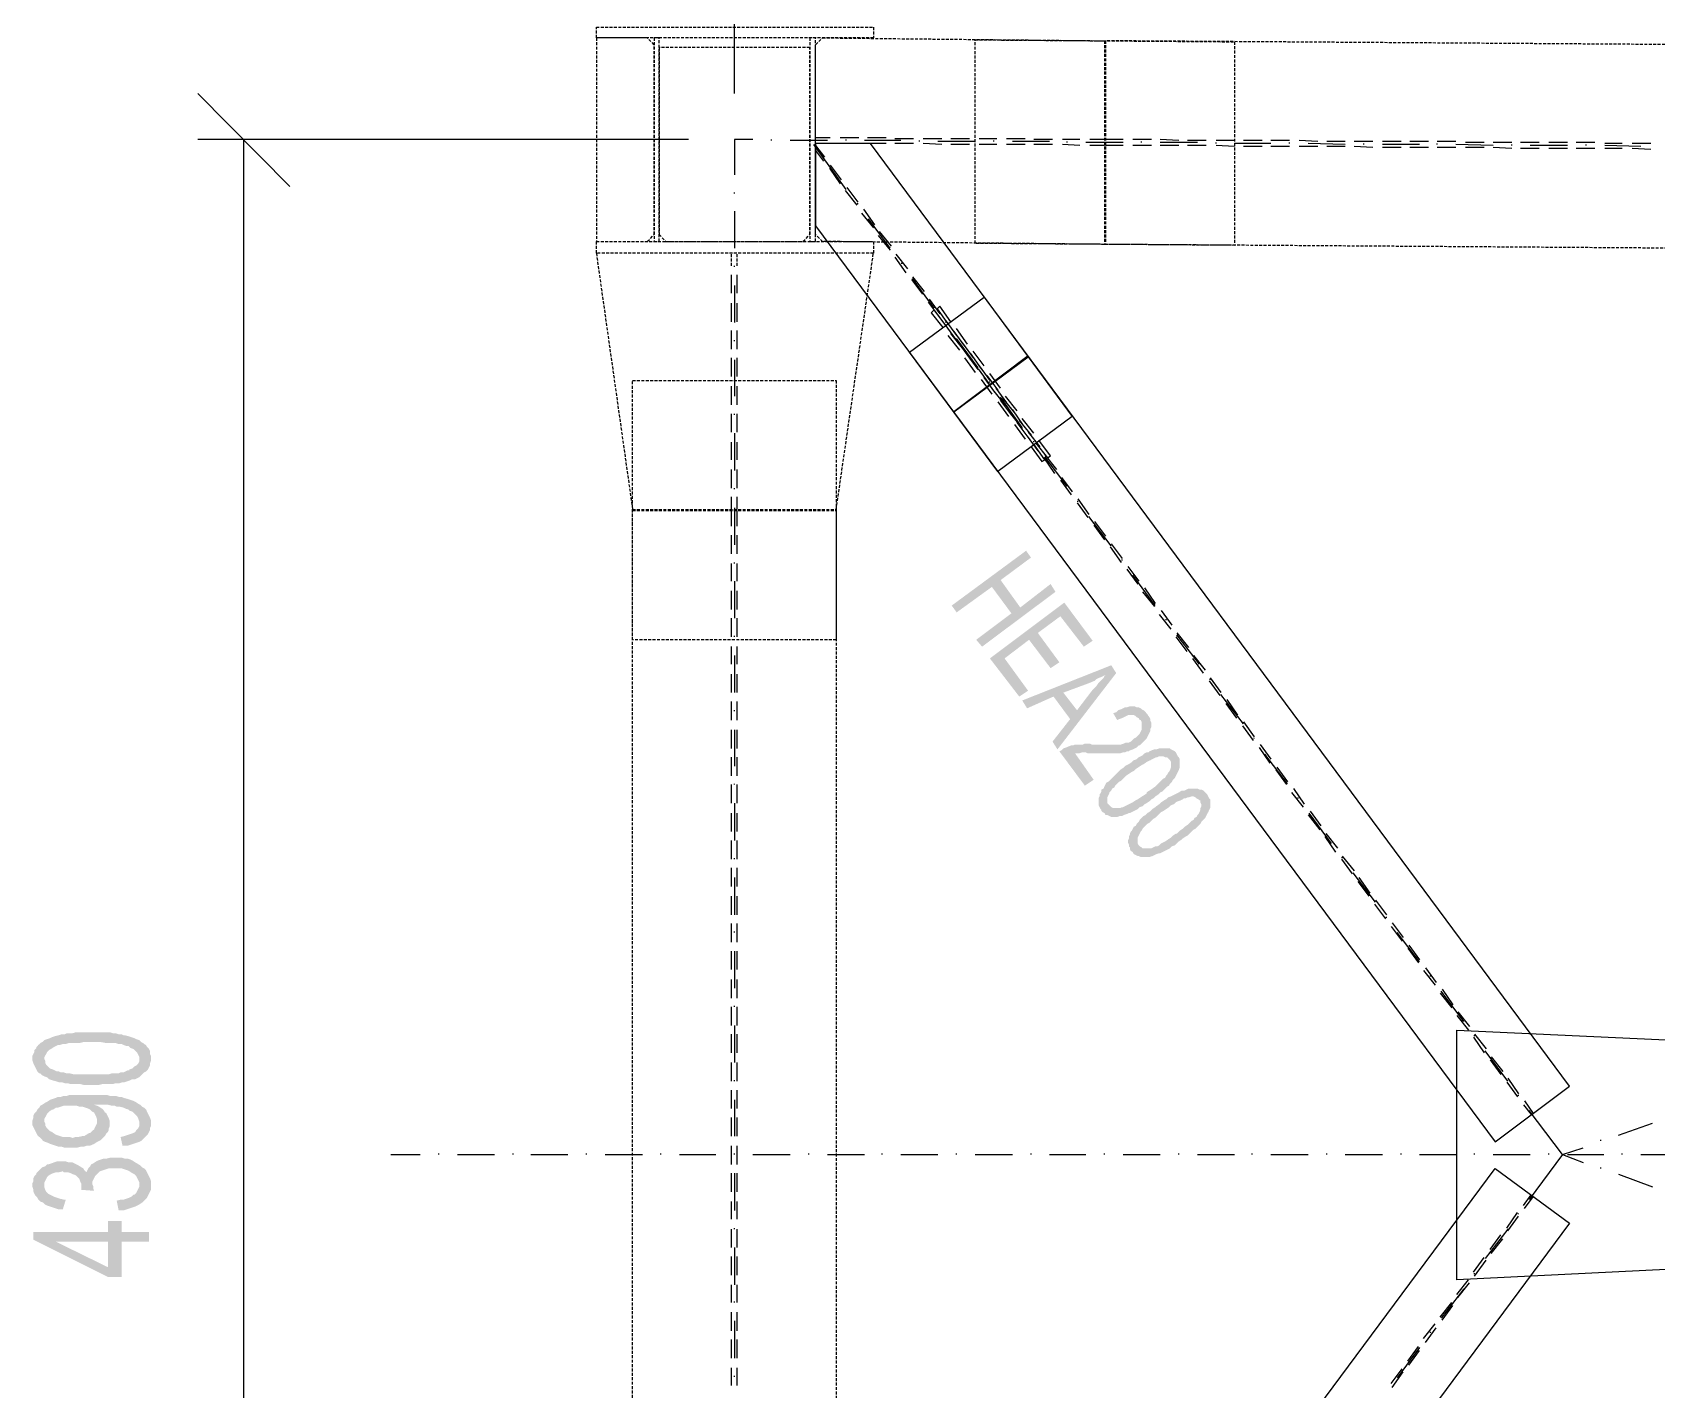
# Model space of a CAD drawing. Header units: metres. Extents: x 11 to 152679, y -40 to 137873.
# Drawn here: x 1571 to 5083, y 3442 to 6377 of the extents above; entities that cross this region are included whole.
import ezdxf

# ---------------------------------------------------------------- set-up
doc = ezdxf.new("R2010")
doc.units = ezdxf.units.M
doc.linetypes.add('HIDDEN', pattern=[9.525, 6.35, -3.175])
for name, color, linetype in [('CA3', 6, 'Continuous'), ('LAYER_1', 160, 'Continuous'), ('TR', 4, 'HIDDEN')]:
    doc.layers.add(name, color=color, linetype=linetype)

# ---------------------------------------------------------------- blocks, each defined once
blk = doc.blocks.new('CURVEPILONE')
at = {"layer": 'LAYER_1'}
for points in [[(-2636, 4203.3), (-2646.6, 4218.1), (-2807.4, 4099.5), (-2796.8, 4084.7), (-2720.6, 4139.8), (-2678.3, 4082.6), (-2701.6, 4154.6)], [(-2583.1, 4129.2), (-2593.6, 4146.1), (-2659.2, 4095.3), (-2701.6, 4154.6), (-2678.3, 4082.6), (-2754.5, 4025.5), (-2741.8, 4010.6)], [(-2502.6, 4023.3), (-2564, 4105.9), (-2724.9, 3985.2), (-2661.4, 3902.7), (-2642.3, 3915.4), (-2693.1, 3985.2), (-2640.2, 4025.5), (-2593.6, 3964.1), (-2574.6, 3976.8), (-2621.2, 4040.3), (-2572.5, 4076.3), (-2521.7, 4010.6)], [(-2451.8, 3953.5), (-2462.4, 3970.4), (-2655, 3894.2), (-2644.4, 3877.3), (-2587.3, 3902.7), (-2551.3, 3854), (-2566.1, 3911.2), (-2509, 3932.3), (-2504.7, 3934.4), (-2498.4, 3936.6), (-2494.1, 3940.8), (-2489.9, 3942.9), (-2483.6, 3945), (-2475.1, 3949.3)], [(-2451.8, 3953.5), (-2475.1, 3949.3), (-2477.2, 3947.1), (-2479.3, 3942.9), (-2483.6, 3938.7), (-2485.7, 3936.6), (-2489.9, 3932.3), (-2494.1, 3926), (-2498.4, 3921.7), (-2502.6, 3917.5), (-2536.5, 3873.1), (-2566.1, 3911.2), (-2551.3, 3854), (-2589.4, 3805.3), (-2578.8, 3788.4)], [(-2384.1, 3864.6), (-2386.2, 3866.7), (-2392.5, 3873.1), (-2396.8, 3875.2), (-2398.9, 3877.3), (-2403.1, 3879.4), (-2407.4, 3879.4), (-2411.6, 3881.5), (-2422.2, 3881.5), (-2428.5, 3879.4), (-2432.8, 3879.4), (-2437, 3877.3), (-2441.2, 3875.2), (-2447.6, 3873.1), (-2451.8, 3868.8), (-2458.2, 3866.7), (-2449.7, 3851.9), (-2445.5, 3854), (-2439.1, 3856.1), (-2430.7, 3860.4), (-2426.4, 3862.5), (-2413.7, 3862.5), (-2409.5, 3860.4), (-2407.4, 3858.2), (-2403.1, 3856.1), (-2401, 3851.9), (-2379.9, 3824.4), (-2377.7, 3828.6), (-2377.7, 3832.8), (-2375.6, 3837.1), (-2375.6, 3845.5), (-2377.7, 3849.8), (-2377.7, 3854), (-2379.9, 3858.2), (-2382, 3860.4)], [(-2379.9, 3824.4), (-2401, 3851.9), (-2398.9, 3851.9), (-2396.8, 3847.7), (-2396.8, 3830.7), (-2398.9, 3826.5), (-2401, 3822.3), (-2409.5, 3813.8), (-2413.7, 3811.7), (-2415.8, 3809.6), (-2420.1, 3805.3), (-2424.3, 3803.2), (-2430.7, 3803.2), (-2434.9, 3801.1), (-2441.2, 3799), (-2504.7, 3799), (-2509, 3801.1), (-2519.6, 3801.1), (-2523.8, 3799), (-2540.7, 3799), (-2545, 3796.9), (-2549.2, 3796.9), (-2555.5, 3794.7), (-2559.8, 3792.6), (-2566.1, 3790.5), (-2570.3, 3786.3), (-2574.6, 3784.2), (-2519.6, 3710.1), (-2500.5, 3722.8), (-2540.7, 3779.9), (-2532.2, 3779.9), (-2525.9, 3782), (-2517.4, 3782), (-2513.2, 3779.9), (-2443.4, 3779.9), (-2437, 3782), (-2432.8, 3782), (-2428.5, 3784.2), (-2424.3, 3784.2), (-2422.2, 3786.3), (-2415.8, 3788.4), (-2411.6, 3790.5), (-2407.4, 3792.6), (-2403.1, 3796.9), (-2401, 3796.9), (-2396.8, 3801.1), (-2394.7, 3803.2), (-2386.2, 3811.7), (-2384.1, 3815.9), (-2382, 3820.1)], [(-2320.6, 3777.8), (-2322.7, 3782), (-2324.8, 3784.2), (-2333.3, 3788.4), (-2335.4, 3790.5), (-2354.4, 3790.5), (-2335.4, 3765.1), (-2333.3, 3760.9), (-2333.3, 3750.3), (-2335.4, 3743.9), (-2337.5, 3739.7), (-2339.6, 3737.6), (-2341.7, 3733.4), (-2343.9, 3731.2), (-2346, 3727), (-2350.2, 3724.9), (-2358.7, 3716.4), (-2367.2, 3708), (-2373.5, 3703.7), (-2386.2, 3695.3), (-2386.2, 3693.1), (-2392.5, 3688.9), (-2405.3, 3680.4), (-2409.5, 3678.3), (-2415.8, 3674.1), (-2420.1, 3672), (-2428.5, 3667.7), (-2437, 3663.5), (-2439.1, 3663.5), (-2443.4, 3661.4), (-2458.2, 3661.4), (-2462.4, 3663.5), (-2464.5, 3665.6), (-2466.6, 3667.7), (-2487.8, 3691), (-2487.8, 3686.8), (-2489.9, 3682.6), (-2489.9, 3667.7), (-2487.8, 3663.5), (-2485.7, 3659.3), (-2483.6, 3657.2), (-2483.6, 3655), (-2481.4, 3652.9), (-2477.2, 3650.8), (-2475.1, 3646.6), (-2470.9, 3646.6), (-2462.4, 3642.3), (-2449.7, 3642.3), (-2443.4, 3644.5), (-2439.1, 3644.5), (-2434.9, 3646.6), (-2428.5, 3648.7), (-2424.3, 3650.8), (-2422.2, 3650.8), (-2418, 3652.9), (-2413.7, 3655), (-2409.5, 3657.2), (-2405.3, 3659.3), (-2401, 3663.5), (-2394.7, 3665.6), (-2390.4, 3669.9), (-2386.2, 3672), (-2379.9, 3676.2), (-2375.6, 3680.4), (-2371.4, 3682.6), (-2367.2, 3686.8), (-2360.8, 3691), (-2356.6, 3695.3), (-2352.3, 3697.4), (-2348.1, 3701.6), (-2346, 3703.7), (-2341.7, 3708), (-2337.5, 3710.1), (-2335.4, 3714.3), (-2331.2, 3718.5), (-2329.1, 3722.8), (-2324.8, 3727), (-2316.3, 3743.9), (-2314.2, 3750.3), (-2314.2, 3767.2), (-2316.3, 3771.5), (-2318.5, 3773.6)], [(-2354.4, 3790.5), (-2358.7, 3790.5), (-2365, 3788.4), (-2369.3, 3788.4), (-2375.6, 3786.3), (-2379.9, 3784.2), (-2382, 3782), (-2386.2, 3782), (-2390.4, 3779.9), (-2394.7, 3775.7), (-2403.1, 3771.5), (-2407.4, 3767.2), (-2413.7, 3765.1), (-2418, 3760.9), (-2424.3, 3756.6), (-2428.5, 3754.5), (-2432.8, 3752.4), (-2437, 3748.2), (-2443.4, 3743.9), (-2447.6, 3739.7), (-2456, 3731.2), (-2464.5, 3722.8), (-2468.8, 3718.5), (-2473, 3716.4), (-2477.2, 3708), (-2479.3, 3703.7), (-2483.6, 3701.6), (-2483.6, 3697.4), (-2485.7, 3693.1), (-2487.8, 3691), (-2466.6, 3667.7), (-2468.8, 3669.9), (-2470.9, 3672), (-2470.9, 3684.7), (-2468.8, 3688.9), (-2466.6, 3693.1), (-2466.6, 3695.3), (-2464.5, 3697.4), (-2462.4, 3699.5), (-2460.3, 3703.7), (-2456, 3705.8), (-2453.9, 3710.1), (-2445.5, 3718.5), (-2441.2, 3720.7), (-2437, 3724.9), (-2430.7, 3731.2), (-2418, 3739.7), (-2413.7, 3741.8), (-2409.5, 3746), (-2403.1, 3750.3), (-2396.8, 3754.5), (-2392.5, 3756.6), (-2386.2, 3760.9), (-2377.7, 3765.1), (-2365, 3771.5), (-2362.9, 3771.5), (-2358.7, 3773.6), (-2350.2, 3773.6), (-2346, 3771.5), (-2341.7, 3771.5), (-2335.4, 3765.1)], [(-2255, 3691), (-2257.1, 3693.1), (-2261.3, 3697.4), (-2263.4, 3699.5), (-2267.7, 3701.6), (-2271.9, 3701.6), (-2276.1, 3703.7), (-2288.8, 3703.7), (-2271.9, 3678.3), (-2269.8, 3678.3), (-2269.8, 3674.1), (-2267.7, 3669.9), (-2267.7, 3665.6), (-2269.8, 3661.4), (-2269.8, 3657.2), (-2271.9, 3652.9), (-2274, 3648.7), (-2276.1, 3646.6), (-2278.3, 3642.3), (-2282.5, 3640.2), (-2284.6, 3636), (-2288.8, 3633.9), (-2297.3, 3625.4), (-2303.7, 3621.2), (-2307.9, 3616.9), (-2314.2, 3612.7), (-2320.6, 3606.4), (-2322.7, 3606.4), (-2329.1, 3602.1), (-2333.3, 3597.9), (-2339.6, 3593.7), (-2346, 3589.4), (-2350.2, 3587.3), (-2354.4, 3585.2), (-2358.7, 3581), (-2362.9, 3578.8), (-2367.2, 3578.8), (-2375.6, 3574.6), (-2394.7, 3574.6), (-2396.8, 3576.7), (-2401, 3578.8), (-2403.1, 3581), (-2422.2, 3604.2), (-2424.3, 3600), (-2424.3, 3595.8), (-2426.4, 3591.5), (-2426.4, 3587.3), (-2424.3, 3583.1), (-2424.3, 3578.8), (-2422.2, 3576.7), (-2422.2, 3572.5), (-2420.1, 3568.3), (-2418, 3568.3), (-2415.8, 3566.1), (-2413.7, 3561.9), (-2409.5, 3559.8), (-2405.3, 3557.7), (-2403.1, 3557.7), (-2398.9, 3555.6), (-2379.9, 3555.6), (-2373.5, 3557.7), (-2365, 3561.9), (-2358.7, 3564), (-2356.6, 3564), (-2348.1, 3568.3), (-2339.6, 3572.5), (-2335.4, 3574.6), (-2331.2, 3578.8), (-2324.8, 3581), (-2316.3, 3589.4), (-2310, 3593.7), (-2307.9, 3595.8), (-2301.5, 3600), (-2297.3, 3602.1), (-2288.8, 3610.6), (-2284.6, 3614.8), (-2280.4, 3616.9), (-2276.1, 3621.2), (-2274, 3623.3), (-2269.8, 3627.5), (-2267.7, 3631.8), (-2259.2, 3640.2), (-2257.1, 3644.5), (-2255, 3648.7), (-2252.8, 3652.9), (-2250.7, 3657.2), (-2248.6, 3661.4), (-2248.6, 3680.4), (-2250.7, 3682.6), (-2252.8, 3686.8)], [(-2288.8, 3703.7), (-2295.2, 3703.7), (-2303.7, 3699.5), (-2310, 3699.5), (-2316.3, 3695.3), (-2324.8, 3691), (-2333.3, 3686.8), (-2339.6, 3684.7), (-2343.9, 3680.4), (-2348.1, 3678.3), (-2354.4, 3674.1), (-2358.7, 3669.9), (-2365, 3665.6), (-2367.2, 3663.5), (-2373.5, 3659.3), (-2377.7, 3655), (-2384.1, 3650.8), (-2388.3, 3646.6), (-2392.5, 3644.5), (-2401, 3636), (-2403.1, 3631.8), (-2407.4, 3627.5), (-2409.5, 3623.3), (-2413.7, 3621.2), (-2415.8, 3616.9), (-2418, 3612.7), (-2420.1, 3610.6), (-2422.2, 3606.4), (-2422.2, 3604.2), (-2403.1, 3581), (-2405.3, 3585.2), (-2405.3, 3597.9), (-2403.1, 3602.1), (-2401, 3606.4), (-2398.9, 3610.6), (-2396.8, 3612.7), (-2394.7, 3616.9), (-2384.1, 3627.5), (-2379.9, 3629.6), (-2375.6, 3633.9), (-2371.4, 3638.1), (-2365, 3642.3), (-2360.8, 3646.6), (-2354.4, 3652.9), (-2350.2, 3655), (-2337.5, 3663.5), (-2333.3, 3667.7), (-2326.9, 3669.9), (-2322.7, 3674.1), (-2318.5, 3676.2), (-2312.1, 3678.3), (-2307.9, 3680.4), (-2305.8, 3682.6), (-2301.5, 3682.6), (-2297.3, 3684.7), (-2295.2, 3684.7), (-2288.8, 3686.8), (-2284.6, 3686.8), (-2280.4, 3684.7), (-2278.3, 3682.6), (-2274, 3680.4), (-2271.9, 3678.3)], [(-4795, 3119.5), (-4795, 3115.3), (-4792.8, 3108.9), (-4784.4, 3092), (-4780.2, 3087.8), (-4778, 3087.8), (-4773.8, 3083.5), (-4769.6, 3081.4), (-4769.6, 3121.6), (-4767.5, 3125.9), (-4765.3, 3130.1), (-4763.2, 3134.3), (-4759, 3138.6), (-4754.7, 3140.7), (-4748.4, 3144.9), (-4739.9, 3149.2), (-4735.7, 3149.2), (-4729.4, 3151.3), (-4723, 3151.3), (-4716.6, 3153.4), (-4693.4, 3153.4), (-4684.9, 3155.5), (-4646.8, 3155.5), (-4636.2, 3153.4), (-4615, 3153.4), (-4608.7, 3151.3), (-4602.4, 3151.3), (-4598.1, 3149.2), (-4591.8, 3147), (-4587.5, 3147), (-4583.3, 3142.8), (-4576.9, 3140.7), (-4572.7, 3136.5), (-4568.5, 3132.2), (-4566.4, 3128), (-4564.2, 3123.8), (-4564.2, 3119.5), (-4562.1, 3081.4), (-4553.7, 3089.9), (-4549.4, 3092), (-4545.2, 3096.2), (-4541, 3104.7), (-4541, 3108.9), (-4538.8, 3115.3), (-4538.8, 3125.9), (-4541, 3130.1), (-4541, 3136.5), (-4543.1, 3140.7), (-4547.3, 3144.9), (-4549.4, 3149.2), (-4553.7, 3151.3), (-4555.8, 3153.4), (-4560, 3155.5), (-4564.2, 3159.7), (-4570.6, 3161.9), (-4574.8, 3164), (-4581.2, 3166.1), (-4587.5, 3168.2), (-4596, 3170.3), (-4598.1, 3170.3), (-4602.4, 3172.4), (-4608.7, 3172.4), (-4615, 3174.6), (-4621.4, 3174.6), (-4627.8, 3176.7), (-4701.8, 3176.7), (-4708.2, 3174.6), (-4720.9, 3174.6), (-4725.1, 3172.4), (-4731.5, 3172.4), (-4737.8, 3170.3), (-4746.3, 3168.2), (-4752.6, 3166.1), (-4756.9, 3164), (-4769.6, 3159.7), (-4773.8, 3155.5), (-4778, 3153.4), (-4782.3, 3149.2), (-4786.5, 3144.9), (-4786.5, 3142.8), (-4790.7, 3138.6), (-4790.7, 3134.3), (-4792.8, 3130.1), (-4795, 3125.9)], [(-4769.6, 3081.4), (-4763.2, 3079.3), (-4759, 3075.1), (-4752.6, 3073), (-4744.2, 3070.8), (-4737.8, 3068.7), (-4731.5, 3068.7), (-4725.1, 3066.6), (-4718.8, 3066.6), (-4712.4, 3064.5), (-4691.3, 3064.5), (-4682.8, 3062.4), (-4653.2, 3062.4), (-4644.7, 3064.5), (-4621.4, 3064.5), (-4615, 3066.6), (-4606.6, 3066.6), (-4600.2, 3068.7), (-4596, 3068.7), (-4589.7, 3070.8), (-4583.3, 3073), (-4579.1, 3075.1), (-4572.7, 3075.1), (-4564.2, 3079.3), (-4562.1, 3081.4), (-4564.2, 3119.5), (-4564.2, 3113.2), (-4566.4, 3108.9), (-4570.6, 3104.7), (-4574.8, 3102.6), (-4579.1, 3098.4), (-4585.4, 3096.2), (-4585.4, 3094.1), (-4589.7, 3094.1), (-4598.1, 3089.9), (-4604.5, 3089.9), (-4608.7, 3087.8), (-4623.5, 3087.8), (-4629.9, 3085.7), (-4706.1, 3085.7), (-4714.5, 3087.8), (-4720.9, 3087.8), (-4727.2, 3089.9), (-4733.6, 3089.9), (-4737.8, 3092), (-4742.1, 3092), (-4746.3, 3094.1), (-4750.5, 3096.2), (-4756.9, 3098.4), (-4765.3, 3106.8), (-4767.5, 3111), (-4767.5, 3115.3), (-4769.6, 3119.5)], [(-4795, 2981.9), (-4795, 2975.6), (-4792.8, 2971.4), (-4790.7, 2967.1), (-4788.6, 2962.9), (-4784.4, 2954.4), (-4775.9, 2946), (-4771.7, 2941.7), (-4769.6, 2984.1), (-4769.6, 2988.3), (-4765.3, 2996.8), (-4763.2, 3001), (-4759, 3005.2), (-4752.6, 3009.5), (-4750.5, 3009.5), (-4744.2, 3013.7), (-4739.9, 3013.7), (-4733.6, 3015.8), (-4727.2, 3017.9), (-4699.7, 3017.9), (-4693.4, 3015.8), (-4687, 3015.8), (-4680.7, 3013.7), (-4674.3, 3011.6), (-4670.1, 3009.5), (-4665.9, 3005.2), (-4661.6, 3003.1), (-4661.6, 3020), (-4632, 3020), (-4623.5, 3017.9), (-4617.2, 3017.9), (-4612.9, 3015.8), (-4606.6, 3015.8), (-4598.1, 3013.7), (-4593.9, 3011.6), (-4587.5, 3009.5), (-4585.4, 3007.3), (-4579.1, 3005.2), (-4570.6, 2996.8), (-4568.5, 2994.6), (-4566.4, 2990.4), (-4564.2, 2984.1), (-4564.2, 2979.8), (-4562.1, 3020), (-4566.4, 3022.2), (-4572.7, 3026.4), (-4576.9, 3028.5), (-4589.7, 3032.7), (-4598.1, 3034.9), (-4602.4, 3037), (-4608.7, 3037), (-4615, 3039.1), (-4627.8, 3039.1), (-4634.1, 3041.2), (-4714.5, 3041.2), (-4720.9, 3039.1), (-4727.2, 3039.1), (-4733.6, 3037), (-4739.9, 3037), (-4744.2, 3034.9), (-4750.5, 3032.7), (-4756.9, 3030.6), (-4763.2, 3026.4), (-4767.5, 3024.3), (-4773.8, 3020), (-4778, 3017.9), (-4780.2, 3013.7), (-4784.4, 3009.5), (-4786.5, 3005.2), (-4790.7, 3001), (-4792.8, 2996.8), (-4792.8, 2992.5), (-4795, 2986.2)], [(-4661.6, 3003.1), (-4659.5, 2998.9), (-4657.4, 2994.6), (-4655.3, 2988.3), (-4655.3, 2984.1), (-4651, 2941.7), (-4646.8, 2943.8), (-4642.6, 2948.1), (-4638.3, 2952.3), (-4636.2, 2956.5), (-4632, 2960.8), (-4629.9, 2965), (-4629.9, 2969.2), (-4627.8, 2973.5), (-4627.8, 2984.1), (-4629.9, 2990.4), (-4634.1, 2998.9), (-4636.2, 3003.1), (-4638.3, 3003.1), (-4640.5, 3007.3), (-4644.7, 3011.6), (-4651, 3015.8), (-4655.3, 3017.9), (-4661.6, 3020)], [(-4604.5, 2950.2), (-4600.2, 2931.1), (-4589.7, 2931.1), (-4576.9, 2935.4), (-4570.6, 2937.5), (-4564.2, 2939.6), (-4560, 2941.7), (-4553.7, 2948.1), (-4545.2, 2956.5), (-4541, 2965), (-4541, 2969.2), (-4538.8, 2973.5), (-4538.8, 2986.2), (-4541, 2992.5), (-4547.3, 3005.2), (-4549.4, 3009.5), (-4553.7, 3013.7), (-4557.9, 3015.8), (-4562.1, 3020), (-4564.2, 2979.8), (-4564.2, 2973.5), (-4566.4, 2969.2), (-4570.6, 2965), (-4572.7, 2960.8), (-4576.9, 2958.7), (-4589.7, 2954.4), (-4596, 2952.3)], [(-4771.7, 2941.7), (-4767.5, 2939.6), (-4761.1, 2937.5), (-4756.9, 2935.4), (-4750.5, 2933.3), (-4737.8, 2929), (-4731.5, 2929), (-4725.1, 2926.9), (-4699.7, 2926.9), (-4691.3, 2929), (-4684.9, 2929), (-4678.5, 2931.1), (-4672.2, 2931.1), (-4665.9, 2933.3), (-4661.6, 2935.4), (-4655.3, 2939.6), (-4651, 2941.7), (-4655.3, 2984.1), (-4655.3, 2979.8), (-4657.4, 2975.6), (-4659.5, 2971.4), (-4661.6, 2967.1), (-4665.9, 2962.9), (-4670.1, 2958.7), (-4672.2, 2958.7), (-4676.4, 2956.5), (-4682.8, 2952.3), (-4687, 2952.3), (-4695.5, 2950.2), (-4701.8, 2950.2), (-4708.2, 2948.1), (-4714.5, 2950.2), (-4729.4, 2950.2), (-4735.7, 2952.3), (-4742.1, 2954.4), (-4746.3, 2956.5), (-4752.6, 2960.8), (-4756.9, 2962.9), (-4761.1, 2967.1), (-4765.3, 2971.4), (-4767.5, 2975.6), (-4767.5, 2979.8), (-4769.6, 2984.1)], [(-4795, 2846.5), (-4795, 2842.2), (-4792.8, 2835.9), (-4792.8, 2831.7), (-4788.6, 2823.2), (-4784.4, 2819), (-4782.3, 2814.7), (-4778, 2810.5), (-4771.7, 2808.4), (-4769.6, 2846.5), (-4769.6, 2850.7), (-4765.3, 2859.2), (-4763.2, 2863.4), (-4759, 2867.6), (-4750.5, 2871.9), (-4744.2, 2874), (-4737.8, 2874), (-4729.4, 2876.1), (-4727.2, 2874), (-4718.8, 2874), (-4712.4, 2871.9), (-4708.2, 2869.8), (-4701.8, 2867.6), (-4697.6, 2863.4), (-4693.4, 2859.2), (-4691.3, 2852.8), (-4689.1, 2848.6), (-4689.1, 2840.1), (-4684.9, 2882.4), (-4689.1, 2884.6), (-4695.5, 2888.8), (-4703.9, 2893), (-4708.2, 2895.2), (-4716.6, 2895.2), (-4723, 2897.3), (-4742.1, 2897.3), (-4748.4, 2895.2), (-4754.7, 2893), (-4761.1, 2890.9), (-4763.2, 2890.9), (-4767.5, 2886.7), (-4773.8, 2884.6), (-4782.3, 2876.1), (-4786.5, 2871.9), (-4786.5, 2869.8), (-4790.7, 2865.5), (-4792.8, 2861.3), (-4792.8, 2854.9), (-4795, 2850.7)], [(-4689.1, 2835.9), (-4661.6, 2833.8), (-4663.7, 2840.1), (-4663.7, 2844.4), (-4665.9, 2848.6), (-4668, 2890.9), (-4670.1, 2886.7), (-4674.3, 2882.4), (-4676.4, 2878.2), (-4678.5, 2874), (-4682.8, 2878.2), (-4684.9, 2882.4), (-4689.1, 2840.1)], [(-4668, 2890.9), (-4665.9, 2848.6), (-4665.9, 2852.8), (-4663.7, 2857.1), (-4661.6, 2861.3), (-4659.5, 2865.5), (-4651, 2874), (-4648.9, 2876.1), (-4642.6, 2878.2), (-4629.9, 2882.4), (-4602.4, 2882.4), (-4596, 2880.3), (-4589.7, 2878.2), (-4585.4, 2876.1), (-4579.1, 2871.9), (-4574.8, 2869.8), (-4570.6, 2865.5), (-4568.5, 2861.3), (-4566.4, 2857.1), (-4564.2, 2852.8), (-4564.2, 2804.1), (-4557.9, 2808.4), (-4555.8, 2810.5), (-4547.3, 2819), (-4538.8, 2835.9), (-4538.8, 2854.9), (-4541, 2861.3), (-4547.3, 2874), (-4549.4, 2878.2), (-4553.7, 2882.4), (-4557.9, 2884.6), (-4562.1, 2888.8), (-4568.5, 2893), (-4572.7, 2895.2), (-4579.1, 2899.4), (-4583.3, 2901.5), (-4589.7, 2903.6), (-4596, 2903.6), (-4602.4, 2905.7), (-4625.6, 2905.7), (-4634.1, 2903.6), (-4640.5, 2903.6), (-4646.8, 2901.5), (-4653.2, 2899.4), (-4657.4, 2897.3), (-4663.7, 2893)], [(-4771.7, 2808.4), (-4767.5, 2804.1), (-4763.2, 2802), (-4756.9, 2799.9), (-4750.5, 2797.8), (-4737.8, 2793.5), (-4729.4, 2793.5), (-4723, 2814.7), (-4727.2, 2814.7), (-4735.7, 2816.8), (-4748.4, 2821.1), (-4756.9, 2825.3), (-4761.1, 2827.4), (-4765.3, 2831.7), (-4767.5, 2835.9), (-4769.6, 2842.2), (-4769.6, 2846.5)], [(-4612.9, 2812.6), (-4608.7, 2791.4), (-4598.1, 2791.4), (-4591.8, 2793.5), (-4579.1, 2797.8), (-4572.7, 2799.9), (-4564.2, 2804.1), (-4564.2, 2846.5), (-4564.2, 2842.2), (-4566.4, 2838), (-4568.5, 2833.8), (-4570.6, 2829.5), (-4574.8, 2825.3), (-4576.9, 2825.3), (-4581.2, 2821.1), (-4585.4, 2819), (-4591.8, 2816.8), (-4598.1, 2814.7), (-4604.5, 2814.7)], [(-4792.8, 2744.9), (-4792.8, 2727.9), (-4632, 2647.5), (-4602.4, 2647.5), (-4602.4, 2723.7), (-4543.1, 2723.7), (-4543.1, 2744.9), (-4602.4, 2744.9), (-4602.4, 2768.2), (-4632, 2768.2), (-4632, 2668.7), (-4744.2, 2723.7)], [(-4792.8, 2744.9), (-4744.2, 2723.7), (-4632, 2723.7), (-4632, 2668.7), (-4632, 2744.9)]]:
    blk.add_hatch(color=7, dxfattribs=at).paths.add_polyline_path(points, is_closed=False)
at = {"layer": 'CA3'}
for points in [[(-3101.6, 4920.8), (-1632.7, 2939.6), (-1471.8, 3060.3), (-2983.1, 5098.6), (-3101.6, 5098.6)], [(-1715.2, 3180.9), (-1029.4, 3149.2), (-1029.4, 2675), (-1715.2, 2641.2)], [(-3101.6, 901.3), (-1632.7, 2882.4), (-1471.8, 2763.9), (-2983.1, 725.6), (-3101.6, 723.5)]]:
    blk.add_lwpolyline(points, close=True, dxfattribs=at)
at = {"layer": 'LAYER_1', "color": 7}
for p, q in [((-3277.3, 5206.6), (-3277.3, 6053.2)), ((-4238.3, 5005.5), (-4437.2, 5206.6)), ((-3376.8, 5107.1), (-4437.2, 5107.1)), ((-4337.8, 717.1), (-4337.8, 5107.1)), ((-3196.9, 5104.9), (-3196.9, 5107.1)), ((-3076.2, 5104.9), (-3156.7, 5104.9)), ((-3036, 4999.1), (-3105.9, 5096.5)), ((-3069.9, 5111.3), (-3101.6, 5111.3)), ((-3069.9, 5098.6), (-3101.6, 5098.6)), ((-3101.6, 5094.4), (-3082.6, 5069)), ((-3008.5, 5111.3), (-3048.7, 5111.3)), ((-3008.5, 5098.6), (-3048.7, 5098.6)), ((-3036, 5104.9), (-3036, 5107.1)), ((-2917.5, 5104.9), (-2995.8, 5104.9)), ((-2949.2, 5111.3), (-2989.4, 5111.3)), ((-2949.2, 5098.6), (-2989.4, 5098.6)), ((-2890, 5109.2), (-2930.2, 5109.2)), ((-2890, 5098.6), (-2930.2, 5098.6)), ((-2877.3, 5102.8), (-2877.3, 5104.9)), ((-2828.6, 5109.2), (-2868.8, 5109.2)), ((-2828.6, 5096.5), (-2868.8, 5098.6)), ((-2756.6, 5102.8), (-2837.1, 5102.8)), ((-2769.3, 5109.2), (-2809.5, 5109.2)), ((-2769.3, 5096.5), (-2809.5, 5096.5)), ((-2710, 5109.2), (-2748.2, 5109.2)), ((-2710, 5096.5), (-2748.2, 5096.5)), ((-2716.4, 5102.8), (-2716.4, 5104.9)), ((-2648.7, 5109.2), (-2688.9, 5109.2)), ((-2648.7, 5096.5), (-2688.9, 5096.5)), ((-2595.8, 5102.8), (-2676.2, 5102.8)), ((-2589.4, 5107.1), (-2629.6, 5107.1)), ((-2589.4, 5096.5), (-2629.6, 5096.5)), ((-2530.1, 5107.1), (-2568.2, 5107.1)), ((-2530.1, 5094.4), (-2568.2, 5096.5)), ((-2557.7, 5100.7), (-2557.7, 5102.8)), ((-2437, 5100.7), (-2517.4, 5100.7)), ((-2477.2, 5107.1), (-2509, 5107.1)), ((-2477.2, 5094.4), (-2509, 5094.4)), ((-2437, 5107.1), (-2475.1, 5107.1)), ((-2437, 5094.4), (-2475.1, 5094.4)), ((-2375.6, 5107.1), (-2415.8, 5107.1)), ((-2375.6, 5094.4), (-2415.8, 5094.4)), ((-2396.8, 5100.7), (-2396.8, 5102.8)), ((-2316.3, 5104.9), (-2356.6, 5107.1)), ((-2276.1, 5100.7), (-2356.6, 5100.7)), ((-2316.3, 5094.4), (-2356.6, 5094.4)), ((-2257.1, 5104.9), (-2297.3, 5104.9)), ((-2257.1, 5094.4), (-2297.3, 5094.4)), ((-2195.7, 5104.9), (-2235.9, 5104.9)), ((-2235.9, 5098.6), (-2235.9, 5100.7)), ((-2195.7, 5092.3), (-2235.9, 5094.4)), ((-2117.4, 5098.6), (-2195.7, 5098.6)), ((-2136.4, 5104.9), (-2176.6, 5104.9)), ((-2136.4, 5092.3), (-2176.6, 5092.3)), ((-2077.2, 5104.9), (-2117.4, 5104.9)), ((-2077.2, 5092.3), (-2117.4, 5092.3)), ((-2077.2, 5098.6), (-2077.2, 5100.7)), ((-2015.8, 5102.8), (-2056, 5104.9)), ((-2015.8, 5092.3), (-2056, 5092.3)), ((-1956.5, 5096.5), (-2036.9, 5098.6)), ((-1956.5, 5102.8), (-1996.7, 5102.8)), ((-1956.5, 5092.3), (-1996.7, 5092.3)), ((-1897.2, 5102.8), (-1937.5, 5102.8)), ((-1897.2, 5090.1), (-1937.5, 5092.3)), ((-1916.3, 5096.5), (-1916.3, 5098.6)), ((-1835.9, 5102.8), (-1876.1, 5102.8)), ((-1795.7, 5096.5), (-1876.1, 5096.5)), ((-1776.6, 5102.8), (-1816.8, 5102.8)), ((-1717.3, 5102.8), (-1757.5, 5102.8)), ((-1757.5, 5096.5), (-1757.5, 5098.6)), ((-1636.9, 5094.4), (-1717.3, 5096.5)), ((-1656, 5100.7), (-1696.2, 5100.7)), ((-1596.7, 5100.7), (-1636.9, 5100.7)), ((-1596.7, 5094.4), (-1596.7, 5096.5)), ((-1537.4, 5100.7), (-1577.6, 5100.7)), ((-1476, 5094.4), (-1556.5, 5094.4)), ((-1476, 5100.7), (-1516.3, 5100.7)), ((-1416.8, 5100.7), (-1457, 5100.7)), ((-1435.8, 5094.4), (-1435.8, 5096.5)), ((-1357.5, 5098.6), (-1395.6, 5098.6)), ((-1317.3, 5092.3), (-1395.6, 5094.4)), ((-1296.1, 5098.6), (-1336.3, 5098.6)), ((-3101.6, 5083.8), (-3084.7, 5060.5)), ((-1835.9, 5090.1), (-1876.1, 5090.1)), ((-1776.6, 5090.1), (-1816.8, 5090.1)), ((-1717.3, 5090.1), (-1757.5, 5090.1)), ((-1656, 5090.1), (-1696.2, 5090.1)), ((-1596.7, 5088), (-1636.9, 5090.1)), ((-1537.4, 5088), (-1577.6, 5088)), ((-1476, 5088), (-1516.3, 5088)), ((-1416.8, 5088), (-1457, 5088)), ((-1357.5, 5088), (-1395.6, 5088)), ((-1296.1, 5085.9), (-1336.3, 5088)), ((-3072, 5045.7), (-3048.7, 5011.8)), ((-3069.9, 5052), (-3046.6, 5020.3)), ((-3277.3, 4990.7), (-3277.3, 4992.8)), ((-3038.1, 4997), (-3012.7, 4965.3)), ((-3033.9, 5003.4), (-3010.6, 4971.6)), ((-3277.3, 4952.6), (-3277.3, 4872.1)), ((-3010.6, 4967.4), (-3010.6, 4969.5)), ((-2997.9, 4956.8), (-2974.6, 4922.9)), ((-3002.2, 4948.3), (-2976.7, 4916.6)), ((-2940.8, 4872.1), (-2987.3, 4935.6)), ((-2966.2, 4899.6), (-2940.8, 4867.9)), ((-2964.1, 4908.1), (-2938.7, 4876.4)), ((-2930.2, 4853.1), (-2906.9, 4819.2)), ((-2928.1, 4859.4), (-2902.7, 4827.7)), ((-3283.7, 4774.8), (-3283.7, 4815)), ((-3271, 4774.8), (-3271, 4815)), ((-2915.4, 4838.3), (-2915.4, 4840.4)), ((-2892.1, 4810.7), (-2866.7, 4779)), ((-3277.3, 4791.7), (-3277.3, 4711.3)), ((-2894.2, 4804.4), (-2870.9, 4772.6)), ((-2845.5, 4743), (-2892.1, 4806.5)), ((-3283.7, 4713.4), (-3283.7, 4753.6)), ((-3271, 4713.4), (-3271, 4753.6)), ((-2858.2, 4755.7), (-2834.9, 4724)), ((-2856.1, 4762.1), (-2832.8, 4730.3)), ((-2839.2, 4740.9), (-2815.9, 4709.1)), ((-2851.9, 4732.4), (-2826.5, 4700.7)), ((-2822.2, 4707), (-2798.9, 4675.3)), ((-2820.1, 4715.5), (-2796.8, 4683.7)), ((-2820.1, 4711.3), (-2820.1, 4713.4)), ((-3283.7, 4654.1), (-3283.7, 4694.3)), ((-3277.3, 4671), (-3277.3, 4673.2)), ((-3271, 4654.1), (-3271, 4694.3)), ((-2815.9, 4683.7), (-2790.5, 4652)), ((-2784.1, 4656.2), (-2809.5, 4688)), ((-2803.2, 4692.2), (-2779.9, 4660.5)), ((-2773.5, 4664.7), (-2796.8, 4698.5)), ((-2750.3, 4613.9), (-2796.8, 4677.4)), ((-2786.3, 4658.3), (-2763, 4626.6)), ((-2784.1, 4666.8), (-2760.9, 4635.1)), ((-2750.3, 4609.7), (-2773.5, 4641.4)), ((-2767.2, 4645.6), (-2743.9, 4611.8)), ((-2737.6, 4618.1), (-2760.9, 4649.9)), ((-3283.7, 4594.8), (-3283.7, 4635.1)), ((-3277.3, 4630.8), (-3277.3, 4552.5)), ((-3271, 4594.8), (-3271, 4635.1)), ((-2779.9, 4635.1), (-2756.6, 4603.3)), ((-2750.3, 4611.8), (-2727, 4580)), ((-2748.2, 4618.1), (-2724.9, 4586.4)), ((-2701.6, 4569.4), (-2724.9, 4601.2)), ((-3283.7, 4533.5), (-3283.7, 4573.7)), ((-3271, 4533.5), (-3271, 4573.7)), ((-2743.9, 4588.5), (-2720.6, 4556.7)), ((-2714.3, 4561), (-2737.6, 4592.7)), ((-2731.2, 4597), (-2707.9, 4565.2)), ((-2724.9, 4582.1), (-2724.9, 4584.3)), ((-2712.2, 4569.4), (-2688.9, 4537.7)), ((-2716.4, 4563.1), (-2691, 4531.3)), ((-2707.9, 4539.8), (-2684.7, 4508.1)), ((-2655, 4484.8), (-2701.6, 4550.4)), ((-2678.3, 4512.3), (-2701.6, 4544)), ((-2697.4, 4548.3), (-2671.9, 4516.5)), ((-2665.6, 4520.8), (-2691, 4552.5)), ((-3283.7, 4474.2), (-3283.7, 4514.4)), ((-3277.3, 4512.3), (-3277.3, 4514.4)), ((-3271, 4474.2), (-3271, 4514.4)), ((-2680.4, 4514.4), (-2655, 4482.7)), ((-2676.2, 4522.9), (-2652.9, 4489)), ((-2642.3, 4463.6), (-2665.6, 4495.4)), ((-2661.4, 4499.6), (-2636, 4467.8)), ((-2629.6, 4472.1), (-2655, 4503.8)), ((-3277.3, 4472.1), (-3277.3, 4391.6)), ((-2671.9, 4491.1), (-2648.7, 4459.4)), ((-2644.4, 4465.7), (-2621.2, 4434)), ((-2642.3, 4474.2), (-2616.9, 4442.4)), ((-3283.7, 4414.9), (-3283.7, 4453)), ((-3271, 4414.9), (-3271, 4453)), ((-2629.6, 4453), (-2629.6, 4455.1)), ((-2606.3, 4425.5), (-2580.9, 4393.8)), ((-3283.7, 4353.5), (-3283.7, 4393.8)), ((-3271, 4353.5), (-3271, 4393.8)), ((-2608.5, 4419.2), (-2585.2, 4385.3)), ((-2557.7, 4357.8), (-2606.3, 4421.3)), ((-2572.5, 4370.5), (-2549.2, 4338.7)), ((-2570.3, 4376.8), (-2547.1, 4345.1)), ((-3283.7, 4307), (-3283.7, 4334.5)), ((-3277.3, 4351.4), (-3277.3, 4353.5)), ((-3271, 4307), (-3271, 4334.5)), ((-2536.5, 4321.8), (-2513.2, 4290)), ((-2534.4, 4330.3), (-2511.1, 4296.4)), ((-2534.4, 4323.9), (-2534.4, 4326)), ((-3283.7, 4271), (-3283.7, 4304.9)), ((-3277.3, 4311.2), (-3277.3, 4230.8)), ((-3271, 4271), (-3271, 4304.9)), ((-2462.4, 4228.7), (-2511.1, 4292.2)), ((-3283.7, 4211.7), (-3283.7, 4251.9)), ((-3271, 4211.7), (-3271, 4251.9)), ((-2500.5, 4273.1), (-2477.2, 4241.4)), ((-2498.4, 4281.6), (-2475.1, 4249.8)), ((-2464.5, 4226.5), (-2441.2, 4192.7)), ((-2462.4, 4232.9), (-2439.1, 4201.1)), ((-3283.7, 4152.4), (-3283.7, 4190.6)), ((-3277.3, 4190.6), (-3277.3, 4192.7)), ((-3271, 4152.4), (-3271, 4190.6)), ((-2439.1, 4196.9), (-2439.1, 4199)), ((-2426.4, 4184.2), (-2403.1, 4152.4)), ((-3277.3, 4152.4), (-3277.3, 4072)), ((-2428.5, 4177.9), (-2405.3, 4146.1)), ((-2367.2, 4099.5), (-2415.8, 4165.2)), ((-3283.7, 4091.1), (-3283.7, 4131.3)), ((-3271, 4091.1), (-3271, 4131.3)), ((-2394.7, 4129.2), (-2369.3, 4097.4)), ((-2390.4, 4137.6), (-2367.2, 4103.8)), ((-2358.7, 4080.5), (-2333.3, 4048.7)), ((-2354.4, 4089), (-2331.2, 4057.2)), ((-3283.7, 4031.8), (-3283.7, 4072)), ((-3271, 4031.8), (-3271, 4072)), ((-2343.9, 4067.8), (-2343.9, 4069.9)), ((-2320.6, 4040.3), (-2295.2, 4008.5)), ((-3283.7, 3972.5), (-3283.7, 4010.6)), ((-3277.3, 4031.8), (-3277.3, 4033.9)), ((-3271, 3972.5), (-3271, 4010.6)), ((-2322.7, 4031.8), (-2299.4, 4000.1)), ((-2271.9, 3972.5), (-2320.6, 4036)), ((-3277.3, 3991.6), (-3277.3, 3911.2)), ((-2286.7, 3985.2), (-2263.4, 3953.5)), ((-2284.6, 3991.6), (-2259.2, 3959.8)), ((-3283.7, 3911.2), (-3283.7, 3951.4)), ((-3271, 3911.2), (-3271, 3951.4)), ((-2250.7, 3936.6), (-2227.5, 3904.8)), ((-2248.6, 3942.9), (-2225.3, 3911.2)), ((-2248.6, 3938.7), (-2248.6, 3940.8)), ((-2176.6, 3843.4), (-2225.3, 3906.9)), ((-3283.7, 3851.9), (-3283.7, 3892.1)), ((-3277.3, 3870.9), (-3277.3, 3873.1)), ((-3271, 3851.9), (-3271, 3892.1)), ((-2214.7, 3887.9), (-2191.5, 3856.1)), ((-2212.6, 3896.3), (-2189.4, 3862.5)), ((-3283.7, 3790.5), (-3283.7, 3830.7)), ((-3277.3, 3830.7), (-3277.3, 3752.4)), ((-3271, 3790.5), (-3271, 3830.7)), ((-2178.8, 3839.2), (-2155.5, 3807.4)), ((-2176.6, 3847.7), (-2153.4, 3815.9)), ((-2153.4, 3811.7), (-2153.4, 3813.8)), ((-2142.8, 3792.6), (-2119.5, 3758.8)), ((-2140.7, 3799), (-2117.4, 3767.2)), ((-3283.7, 3731.2), (-3283.7, 3771.5)), ((-3271, 3731.2), (-3271, 3771.5)), ((-2081.4, 3714.3), (-2130.1, 3777.8)), ((-2106.8, 3743.9), (-2083.5, 3712.2)), ((-2104.7, 3750.3), (-2081.4, 3718.5)), ((-3283.7, 3672), (-3283.7, 3712.2)), ((-3277.3, 3712.2), (-3277.3, 3714.3)), ((-3271, 3672), (-3271, 3712.2)), ((-2072.9, 3695.3), (-2047.5, 3663.5)), ((-2068.7, 3703.7), (-2045.4, 3669.9)), ((-3277.3, 3672), (-3277.3, 3591.5)), ((-2058.1, 3682.6), (-2058.1, 3684.7)), ((-2032.7, 3655), (-2009.4, 3623.3)), ((-3283.7, 3610.6), (-3283.7, 3650.8)), ((-3271, 3610.6), (-3271, 3650.8)), ((-2036.9, 3646.6), (-2011.6, 3614.8)), ((-1986.2, 3585.2), (-2034.8, 3650.8)), ((-3283.7, 3551.3), (-3283.7, 3591.5)), ((-3271, 3551.3), (-3271, 3591.5)), ((-2001, 3600), (-1977.7, 3566.1)), ((-1998.8, 3606.4), (-1973.5, 3574.6)), ((-3277.3, 3551.3), (-3277.3, 3553.4)), ((-1965, 3551.3), (-1941.7, 3519.6)), ((-1962.9, 3557.7), (-1937.5, 3525.9)), ((-1962.9, 3553.4), (-1962.9, 3555.6)), ((-3283.7, 3492.1), (-3283.7, 3532.3)), ((-3271, 3492.1), (-3271, 3532.3)), ((-1890.9, 3458.2), (-1939.6, 3521.7)), ((-3277.3, 3511.1), (-3277.3, 3430.7)), ((-1929, 3502.6), (-1905.7, 3470.9)), ((-1926.9, 3511.1), (-1903.6, 3477.2)), ((-3283.7, 3430.7), (-3283.7, 3470.9)), ((-3271, 3430.7), (-3271, 3470.9)), ((-1893, 3454), (-1869.7, 3422.2)), ((-1890.9, 3462.4), (-1867.6, 3430.7)), ((-3283.7, 3371.4), (-3283.7, 3411.6)), ((-3271, 3371.4), (-3271, 3411.6)), ((-1867.6, 3424.3), (-1867.6, 3426.4)), ((-1854.9, 3413.7), (-1831.6, 3382)), ((-3277.3, 3392.6), (-3277.3, 3394.7)), ((-1857, 3405.3), (-1833.8, 3373.5)), ((-1795.7, 3329.1), (-1844.3, 3392.6)), ((-3283.7, 3312.1), (-3283.7, 3352.4)), ((-3277.3, 3352.4), (-3277.3, 3271.9)), ((-3271, 3312.1), (-3271, 3352.4)), ((-1821, 3358.7), (-1797.8, 3327)), ((-1818.9, 3365.1), (-1795.7, 3333.3)), ((-1787.2, 3310), (-1761.8, 3278.3)), ((-1783, 3316.4), (-1759.7, 3284.6)), ((-3283.7, 3250.8), (-3283.7, 3291)), ((-3271, 3250.8), (-3271, 3291)), ((-1772.4, 3297.3), (-1772.4, 3299.4)), ((-1747, 3269.8), (-1723.7, 3235.9)), ((-3283.7, 3191.5), (-3283.7, 3231.7)), ((-3277.3, 3231.7), (-3277.3, 3233.8)), ((-3271, 3191.5), (-3271, 3231.7)), ((-1751.2, 3261.3), (-1725.8, 3229.6)), ((-1700.4, 3199.9), (-1749.1, 3265.6)), ((-1715.2, 3212.7), (-1689.8, 3180.9)), ((-1713.1, 3221.1), (-1687.7, 3189.4)), ((-3283.7, 3132.2), (-3283.7, 3172.4)), ((-3277.3, 3191.5), (-3277.3, 3111)), ((-3271, 3132.2), (-3271, 3172.4)), ((-1679.2, 3166.1), (-1656, 3132.2)), ((-1677.1, 3172.4), (-1651.7, 3140.7)), ((-1677.1, 3168.2), (-1677.1, 3170.3)), ((-1605.2, 3070.8), (-1653.8, 3136.5)), ((-3283.7, 3070.8), (-3283.7, 3111)), ((-3271, 3070.8), (-3271, 3111)), ((-1643.3, 3117.4), (-1620, 3085.7)), ((-1641.1, 3123.8), (-1615.7, 3092)), ((-3277.3, 3070.8), (-3277.3, 3073)), ((-1607.3, 3068.7), (-1584, 3037)), ((-1605.2, 3077.2), (-1581.9, 3043.3)), ((-3283.7, 3011.6), (-3283.7, 3051.8)), ((-3277.3, 3030.6), (-3277.3, 2952.3)), ((-3271, 3011.6), (-3271, 3051.8)), ((-1581.9, 3039.1), (-1581.9, 3041.2)), ((-1571.3, 3020), (-1554.4, 2998.9)), ((-1569.2, 3028.5), (-1550.1, 3001)), ((-3283.7, 2952.3), (-3283.7, 2992.5)), ((-3271, 2952.3), (-3271, 2992.5)), ((-1486.6, 2912.1), (-1558.6, 3007.3)), ((-1366, 2954.4), (-1291.9, 2979.8)), ((-3283.7, 2890.9), (-3283.7, 2931.1)), ((-3271, 2890.9), (-3271, 2931.1)), ((-1486.6, 2912.1), (-1442.2, 2926.9)), ((-1404.1, 2941.7), (-1404.1, 2943.8)), ((-4020.3, 2912.1), (-3956.8, 2912.1)), ((-3916.6, 2912.1), (-3916.6, 2914.2)), ((-3876.3, 2912.1), (-3795.9, 2912.1)), ((-3755.7, 2912.1), (-3755.7, 2914.2)), ((-3717.6, 2912.1), (-3637.2, 2912.1)), ((-3596.9, 2912.1), (-3596.9, 2914.2)), ((-3556.7, 2912.1), (-3476.3, 2912.1)), ((-3436.1, 2912.1), (-3436.1, 2914.2)), ((-3395.9, 2912.1), (-3317.5, 2912.1)), ((-3277.3, 2912.1), (-3277.3, 2914.2)), ((-3277.3, 2912.1), (-3277.3, 2914.2)), ((-3237.1, 2912.1), (-3156.7, 2912.1)), ((-3116.4, 2912.1), (-3116.4, 2914.2)), ((-3076.2, 2912.1), (-2995.8, 2912.1)), ((-2957.7, 2912.1), (-2957.7, 2914.2)), ((-2917.5, 2912.1), (-2837.1, 2912.1)), ((-2796.8, 2912.1), (-2796.8, 2914.2)), ((-2756.6, 2912.1), (-2676.2, 2912.1)), ((-2636, 2912.1), (-2636, 2914.2)), ((-2595.8, 2912.1), (-2517.4, 2912.1)), ((-2477.2, 2912.1), (-2477.2, 2914.2)), ((-2437, 2912.1), (-2356.6, 2912.1)), ((-2316.3, 2912.1), (-2316.3, 2914.2)), ((-2276.1, 2912.1), (-2195.7, 2912.1)), ((-2157.6, 2912.1), (-2157.6, 2914.2)), ((-2117.4, 2912.1), (-2036.9, 2912.1)), ((-1996.7, 2912.1), (-1996.7, 2914.2)), ((-1956.5, 2912.1), (-1876.1, 2912.1)), ((-1835.9, 2912.1), (-1835.9, 2914.2)), ((-1795.7, 2912.1), (-1717.3, 2912.1)), ((-1677.1, 2912.1), (-1677.1, 2914.2)), ((-1636.9, 2912.1), (-1556.5, 2912.1)), ((-1486.6, 2912.1), (-1558.6, 2814.7)), ((-1516.3, 2912.1), (-1516.3, 2914.2)), ((-1486.6, 2912.1), (-1442.2, 2895.2)), ((-1476, 2912.1), (-1397.7, 2912.1)), ((-1404.1, 2882.4), (-1404.1, 2884.6)), ((-1357.5, 2912.1), (-1357.5, 2914.2)), ((-1317.3, 2912.1), (-1236.9, 2912.1)), ((-3283.7, 2831.7), (-3283.7, 2871.9)), ((-3277.3, 2871.9), (-3277.3, 2791.4)), ((-3271, 2831.7), (-3271, 2871.9)), ((-1366, 2869.8), (-1291.9, 2842.2)), ((-3283.7, 2772.4), (-3283.7, 2810.5)), ((-3271, 2772.4), (-3271, 2810.5)), ((-1571.3, 2802), (-1554.4, 2825.3)), ((-1569.2, 2795.7), (-1550.1, 2821.1)), ((-1607.3, 2753.3), (-1584, 2787.2)), ((-1605.2, 2747), (-1581.9, 2778.7)), ((-1581.9, 2783), (-1581.9, 2785.1)), ((-3283.7, 2711), (-3283.7, 2751.2)), ((-3277.3, 2751.2), (-3277.3, 2753.3)), ((-3271, 2711), (-3271, 2751.2)), ((-1605.2, 2751.2), (-1653.8, 2687.7)), ((-3277.3, 2711), (-3277.3, 2630.6)), ((-1643.3, 2706.8), (-1620, 2738.5)), ((-1641.1, 2698.3), (-1615.7, 2730.1)), ((-3283.7, 2651.7), (-3283.7, 2692)), ((-3271, 2651.7), (-3271, 2692)), ((-1679.2, 2658.1), (-1656, 2689.8)), ((-1677.1, 2649.6), (-1651.7, 2683.5)), ((-1715.2, 2609.4), (-1689.8, 2641.2)), ((-1713.1, 2603.1), (-1687.7, 2634.8)), ((-1677.1, 2653.9), (-1677.1, 2656)), ((-3283.7, 2592.5), (-3283.7, 2630.6)), ((-3271, 2592.5), (-3271, 2630.6)), ((-1700.4, 2622.1), (-1749.1, 2558.6)), ((-3283.7, 2531.1), (-3283.7, 2571.3)), ((-3277.3, 2592.5), (-3277.3, 2594.6)), ((-3271, 2531.1), (-3271, 2571.3)), ((-1751.2, 2560.7), (-1725.8, 2592.5)), ((-1747, 2554.4), (-1723.7, 2586.1)), ((-3277.3, 2552.3), (-3277.3, 2471.8)), ((-1787.2, 2514.2), (-1761.8, 2545.9)), ((-1783, 2505.7), (-1759.7, 2537.4)), ((-1772.4, 2526.9), (-1772.4, 2529)), ((-3283.7, 2471.8), (-3283.7, 2512)), ((-3271, 2471.8), (-3271, 2512)), ((-1795.7, 2495.1), (-1844.3, 2429.5)), ((-1821, 2465.5), (-1797.8, 2497.2)), ((-1818.9, 2457), (-1795.7, 2488.8)), ((-3283.7, 2412.6), (-3283.7, 2450.7)), ((-3277.3, 2431.6), (-3277.3, 2433.7)), ((-3271, 2412.6), (-3271, 2450.7)), ((-1857, 2416.8), (-1833.8, 2448.5)), ((-1854.9, 2408.3), (-1831.6, 2442.2))]:
    blk.add_line(p, q, dxfattribs=at)
for points in [[(-3237.1, 5107.1), (-3277.3, 5107.1), (-3277.3, 5030.9)], [(-2809.5, 4713.4), (-2832.8, 4747.2), (-2839.2, 4740.9)], [(-2820.1, 4704.9), (-2845.5, 4738.8), (-2851.9, 4732.4)], [(-2642.3, 4639.3), (-2803.2, 4518.6), (-2642.3, 4637.2)], [(-2636, 4442.4), (-2612.7, 4410.7), (-2606.3, 4414.9), (-2629.6, 4448.8)], [(-2625.4, 4450.9), (-2600, 4419.2), (-2593.6, 4423.4), (-2619, 4457.3)]]:
    blk.add_lwpolyline(points, dxfattribs=at)
blk.add_lwpolyline([(-2898.4, 4647.8), (-2737.6, 4766.3), (-2547.1, 4508.1), (-2707.9, 4389.5)], close=True, dxfattribs=at)
at = {"layer": 'TR'}
for p, q in [((-2475.1, 5320.9), (-2475.1, 4880.6)), ((4725.8, 5272.2), (-2475.1, 5320.9)), ((-3283.7, 4834), (-3283.7, 4861.5)), ((-3271, 4834), (-3271, 4861.5)), ((4721.6, 4831.9), (-2475.1, 4880.6)), ((-3277.3, 4831.9), (-3277.3, 4834))]:
    blk.add_line(p, q, dxfattribs=at)
for points in [[(-3575.8, 5327.2), (-3575.8, 5350.5), (-2976.7, 5350.5), (-2976.7, 5327.2)], [(-3575.8, 4886.9), (-3465.7, 4886.9), (-3450.9, 4901.8), (-3450.9, 5312.4), (-3465.7, 5327.2), (-3575.8, 5327.2)], [(-3450.9, 5327.2), (-3450.9, 4886.9), (-3440.3, 4886.9), (-3440.3, 5327.2)], [(-3425.5, 4886.9), (-3129.1, 4886.9), (-3114.3, 4901.8), (-3114.3, 5306), (-3440.3, 5306), (-3440.3, 4901.8)], [(-3114.3, 5327.2), (-3114.3, 4886.9), (-3101.6, 4886.9), (-3101.6, 5327.2)], [(-2477.2, 4880.6), (-3086.8, 4886.9), (-3101.6, 4901.8), (-3101.6, 5312.4), (-3086.8, 5327.2), (-2477.2, 5320.9)], [(-2756.6, 5323), (-2195.7, 5318.7), (-2195.7, 4878.5), (-2756.6, 4882.7)], [(-3575.8, 4861.5), (-3575.8, 4886.9), (-2976.7, 4886.9), (-2976.7, 4861.5)], [(-3497.5, 4307), (-3057.2, 4307), (-2976.7, 4861.5), (-3575.8, 4861.5)], [(-3497.5, 4025.5), (-3497.5, 4586.4), (-3057.2, 4586.4), (-3057.2, 4025.5)], [(-3497.5, 1519.3), (-3497.5, 4304.9), (-3057.2, 4304.9), (-3057.2, 1519.3)]]:
    blk.add_lwpolyline(points, close=True, dxfattribs=at)

msp = doc.modelspace()

# ---------------------------------------------------------------- block references
msp.add_blockref('CURVEPILONE', (6366.3159, 1037.9028))

doc.saveas('drawing.dxf')
